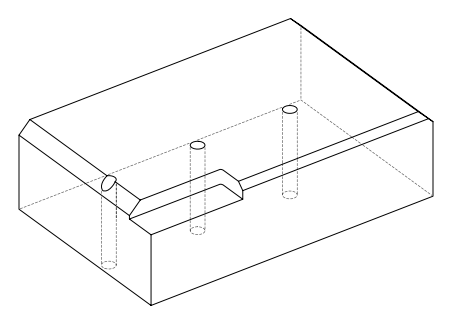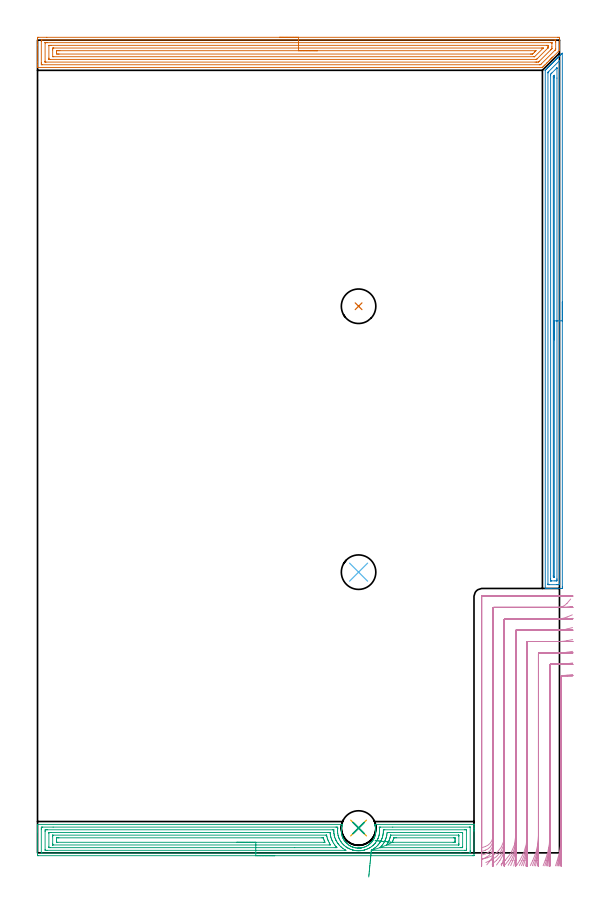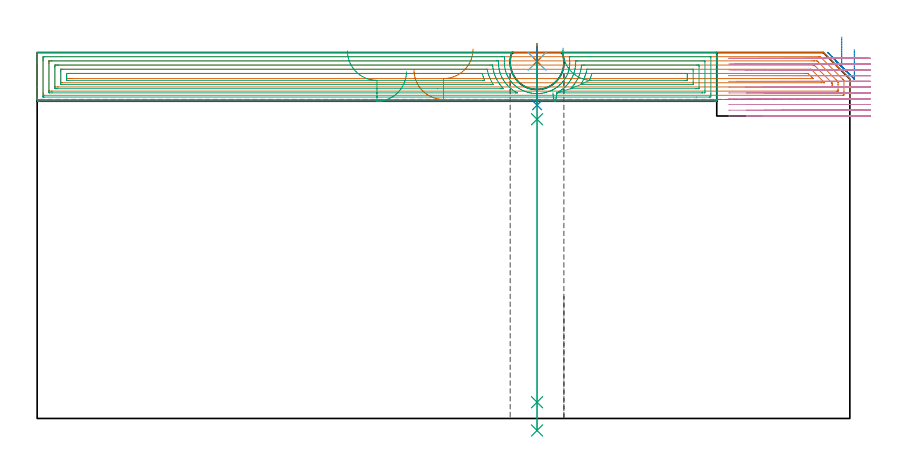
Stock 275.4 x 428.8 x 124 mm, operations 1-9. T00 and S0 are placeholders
(PLAN: 16 operations, 11 tool changes, 66 min)
(1 AREA_MILL | FG_CHAMFER_SURFACE | UGT0205_001 | 13.38 min | 34814 mm3)
(2 AREA_MILL_1 | FG_CHAMFER_SURFACE_1 | UGT0205_001 | 9.07 min | 11420 mm3)
(3 AREA_MILL_2 | FG_CHAMFER_SURFACE_2 | UGT0205_001 | 11.18 min | 32339 mm3)
(4 MILL_CORNER_NOTCH_RECTANGULAR | CORNER_NOTCH_RECTANGULAR | NXT0201_009 | Follow Part, ap 2, ae 75% | 28.54 min | 133939 mm3)
(5 SPOT_DRILL | STEP1HOLE | NXT0321_9005460120000 | 0.05 min | 64 mm3)
(6 SPOT_DRILL_1 | STEP1HOLE_1 | NXT0321_9005460120000 | 0.05 min | 183 mm3)
(7 SPOT_DRILL_2 | STEP1HOLE_2 | NXT0321_9005460120000 | 0.05 min | 180 mm3)
(8 DRILL_BLIND_HOLE_INTO_CENTER | STEP1HOLE | UGT0301_229 | 0.08 min | 1285 mm3)
(9 GUN_DRILL_THROUGH_HOLE | STEP1HOLE | UGT0307_008 | 0.62 min | 10244 mm3)
(10 DRILL_TO_ENLARGE_THROUGH_HOLE | STEP1HOLE | UGT0301_251 | 0.53 min | 19598 mm3)
(11 DRILL_BLIND_HOLE_INTO_CENTER_1 | STEP1HOLE_1 | UGT0301_229 | 0.08 min | 1528 mm3)
(12 GUN_DRILL_THROUGH_HOLE_1 | STEP1HOLE_1 | UGT0307_008 | 0.62 min | 10243 mm3)
(13 DRILL_TO_ENLARGE_THROUGH_HOLE_1 | STEP1HOLE_1 | UGT0301_251 | 0.53 min | 20239 mm3)
(14 DRILL_BLIND_HOLE_INTO_CENTER_2 | STEP1HOLE_2 | UGT0301_229 | 0.08 min | 1538 mm3)
(15 GUN_DRILL_THROUGH_HOLE_2 | STEP1HOLE_2 | UGT0307_008 | 0.62 min | 10251 mm3)
(16 DRILL_TO_ENLARGE_THROUGH_HOLE_2 | STEP1HOLE_2 | UGT0301_251 | 0.53 min | 20236 mm3)
(TOOL UGT0205_001 | Chamfer Mill 20 x 3 x 45 deg. | D20 FL50 Z2)
(TOOL NXT0201_009 | ENDMILL 8mm [2P460-0800-NA 1630] | D8 FL26 Z6)
(TOOL NXT0321_9005460120000 | NC Spot Drill, 142deg, 12mm, Carbide, Uncoated | D12 PA142 FL30 Z2)
(TOOL UGT0301_229 | Twist Drill 11.9 mm | D11.9 PA118 FL100 Z2)
(TOOL UGT0307_008 | Gun Drill 11 mm | D11 PA130 FL24 Z1)
(TOOL UGT0301_251 | Twist Drill 18.2 mm | D18.2 PA118 FL135 Z2)
(OP 1 AREA_MILL)
G17 G21 G94 G90
T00 M6
G54
G17 G0 G90 X127.7 Y430.3 S1061 M3
G43 Z134. H0
Z118.1
G94 G1 X127.738 Z117.228 F250.
X127.852 Z116.364
X128.041 Z115.512
X128.303 Z114.68
X128.637 Z113.874
X129.04 Z113.1
X129.509 Z112.364
X130.04 Z111.672
X130.629 Z111.029
X131.272 Z110.44
X131.964 Z109.909
X132.7 Z109.44
X133.474 Z109.037
X134.28 Z108.703
X135.112 Z108.441
X135.964 Z108.252
X136.828 Z108.138
X137.7 Z108.1
X274.325
X274.786 Y430.299 Z108.101
X275.242 Y430.295 Z108.103
X275.39 Y430.291 Z108.106
X275.4 Y429.845 Z108.552
Y426.318 Z112.076
Y425.767 Z112.63
Y425.436 Z112.96
Y424.885 Z113.511
Y424.554 Z113.84
X275.399 Y423.452 Z114.946
X275.397 Y423.407 Z114.99
X275.381 Y423.38 Z115.018
X274.806 Y422.805 Z115.594
X271.853 Y419.852 Z118.545
X271.809 Y419.809 Z118.59
X271.604 Y419.604 Z118.795
X271.559 Y419.558 Z118.839
X271.511 Y419.511 Z118.888
X271.314 Y419.313 Z119.085
X271.265 Y419.264 Z119.133
X271.214 Y419.213 Z119.186
X271.024 Y419.023 Z119.376
X270.972 Y418.97 Z119.427
X270.916 Y418.915 Z119.484
X270.734 Y418.733 Z119.666
X270.678 Y418.676 Z119.721
X270.618 Y418.618 Z119.781
X270.443 Y418.443 Z119.956
X270.384 Y418.382 Z120.014
X269.709 Y417.709 Z120.691
X269.502 Y417.5 Z120.896
X268.859 Y416.859 Z121.54
X268.621 Y416.619 Z121.777
X268.01 Y416.01 Z122.39
X267.939 Y415.939 Z122.46
X267.739 Y415.737 Z122.659
X267.161 Y415.161 Z123.239
X267.046 Y415.045 Z123.353
X266.857 Y414.855 Z123.541
X266.748 Y414.747 Z123.651
X266.437 Y414.437 Z123.962
X266.4 Y414.401 Z123.997
X266.381 Y414.4 Z124.
X266.379
X0.168
X0.008 Y414.402 Z123.988
X0.007 Y414.405 Z123.986
X0. Y414.741 Z123.658
Y415.075 Z123.324
Y415.737 Z122.658
Y416.95 Z121.447
Y417.5 Z120.894
Y426.18 Z112.217
Y429.845 Z108.553
X0.003 Y430.123 Z108.274
X0.01 Y430.292 Z108.106
X0.181 Y430.299 Z108.099
X0.614 Y430.3 Z108.1
X4.898
X137.7
Y428.886 Z109.514
X273. Y428.885 Z109.515
X273.079
X273.37 Y428.879 Z109.521
X273.39 Y428.784 Z109.616
X273.397 Y428.571 Z109.829
X273.399 Y428.081 Z110.319
X273.4 Y427.686 Z110.714
X273.399 Y424.16 Z114.24
X273.393 Y423.916 Z114.484
X273.39 Y423.857 Z114.543
X273.347 Y423.809 Z114.591
X273.221 Y423.673 Z114.727
X273.112 Y423.562 Z114.838
X273. Y423.449 Z114.951
X265.855 Y416.305 Z122.095
X265.566 Y416.022 Z122.378
X265.363 Y415.825 Z122.575
X264.962 Y415.816 Z122.584
X264.883 Y415.815 Z122.585
X2.4
X2.321
X2.03 Y415.821 Z122.579
X2.01 Y415.916 Z122.484
X2.003 Y416.129 Z122.271
X2.001 Y416.619 Z121.781
X2. Y417.014 Z121.386
X2.001 Y428.081 Z110.319
X2.002 Y428.474 Z109.926
X2.01 Y428.869 Z109.531
X2.024 Y428.879 Z109.521
X2.045 Y428.882 Z109.518
X2.095 Y428.885 Z109.515
X2.197 Y428.886 Z109.514
X2.4
X137.7
Y427.472 Z110.928
X270.938 Y427.471 Z110.929
X271.214
X271.305 Y427.469 Z110.931
X271.377 Y427.465 Z110.935
X271.39 Y427.463 Z110.937
X271.394 Y427.436 Z110.964
X271.397 Y427.383 Z111.017
X271.399 Y427.199 Z111.201
X271.4 Y427.016 Z111.384
Y425.252 Z113.148
X271.398 Y424.554 Z113.846
X271.396 Y424.374 Z114.026
X271.39 Y424.311 Z114.089
X271.354 Y424.265 Z114.135
X271.214 Y424.116 Z114.284
X270.992 Y423.892 Z114.509
X270.774 Y423.673 Z114.727
X264.78 Y417.68 Z120.72
X264.597 Y417.5 Z120.9
X264.331 Y417.242 Z121.158
X264.069 Y417.235 Z121.165
X263.45 Y417.23 Z121.17
X263.176 Y417.229 Z121.171
X262.558 Y417.228 Z121.172
X4.462 Y417.229 Z121.171
X4.186
X4.095 Y417.231 Z121.169
X4.023 Y417.235 Z121.165
X4.01 Y417.237 Z121.163
X4.006 Y417.264 Z121.136
X4.003 Y417.317 Z121.083
X4.001 Y417.5 Z120.9
X4. Y417.684 Z120.716
X4.001 Y427.382 Z111.018
X4.007 Y427.444 Z110.956
X4.01 Y427.463 Z110.937
X4.017 Y427.465 Z110.935
X4.049 Y427.468 Z110.932
X4.186 Y427.47 Z110.93
X4.804 Y427.471 Z110.929
X5.079
X137.7 Y427.472 Z110.928
Y426.057 Z112.343
X268.534
X268.799 Y426.056 Z112.344
X269.274 Y426.052 Z112.348
X269.379 Y426.051 Z112.349
X269.39 Y425.867 Z112.533
X269.4 Y425.464 Z112.936
Y425.436 Z112.964
X269.395 Y425.009 Z113.391
X269.39 Y424.796 Z113.604
X269.386 Y424.747 Z113.653
X269.362 Y424.718 Z113.682
X269.314 Y424.666 Z113.734
X269.205 Y424.554 Z113.846
X263.548 Y418.897 Z119.503
X263.422 Y418.774 Z119.626
X263.32 Y418.677 Z119.723
X263.289 Y418.65 Z119.75
X263.254 Y418.647 Z119.753
X263.176 Y418.645 Z119.755
X262.912 Y418.643 Z119.757
X6.866
X6.601 Y418.644 Z119.756
X6.126 Y418.648 Z119.752
X6.021 Y418.65 Z119.75
X6.01 Y418.833 Z119.567
X6. Y419.236 Z119.164
Y419.264 Z119.136
X6.001 Y425.863 Z112.537
X6.003 Y425.97 Z112.43
X6.006 Y426.023 Z112.377
X6.009 Y426.045 Z112.355
X6.029 Y426.05 Z112.35
X6.24 Y426.054 Z112.346
X6.866 Y426.057 Z112.343
X7.13
X137.7
Y424.643 Z113.757
X265.855
X266.66 Y424.642 Z113.758
X266.748 Y424.64 Z113.76
X266.82 Y424.636 Z113.764
X266.748 Y424.546 Z113.854
X262.315 Y420.114 Z118.286
X262.283 Y420.084 Z118.316
X262.253 Y420.064 Z118.336
X262.232 Y420.061 Z118.339
X262.183 Y420.058 Z118.342
X262.082 Y420.057 Z118.343
X261.881
X8.562
X8.382 Y420.059 Z118.341
X8.025 Y420.064 Z118.336
X8.009 Y420.071 Z118.329
X8.005 Y420.08 Z118.32
X8.001 Y420.103 Z118.297
X8. Y423.673 Z114.727
X8.001 Y424.315 Z114.085
X8.007 Y424.554 Z113.846
X8.01 Y424.628 Z113.772
X8.292 Y424.637 Z113.763
X8.472 Y424.642 Z113.758
X8.562 Y424.643 Z113.757
X137.7
Y423.229 Z115.171
X262.842
X262.878 Y423.227 Z115.173
X262.928 Y423.223 Z115.177
X262.959 Y423.219 Z115.181
X262.939 Y423.195 Z115.205
X262.856 Y423.107 Z115.293
X262.543 Y422.791 Z115.609
X262.283 Y422.53 Z115.87
X261.39 Y421.639 Z116.761
X261.261 Y421.518 Z116.882
X261.216 Y421.478 Z116.922
X261.165 Y421.476 Z116.924
X260.939 Y421.473 Z116.927
X260.497 Y421.471 Z116.929
X260.047
X11.331
X10.88 Y421.473 Z116.927
X10.438 Y421.477 Z116.923
X10.01 Y421.484 Z116.916
X10.005 Y421.909 Z116.491
X10.001 Y422.34 Z116.06
X10.003 Y422.791 Z115.609
X10.007 Y423.216 Z115.184
X10.438 Y423.223 Z115.177
X10.889 Y423.227 Z115.173
X11.331 Y423.229 Z115.171
X11.78
X137.7
X138.572 Z115.209
X139.437 Z115.323
X140.288 Z115.512
X141.12 Z115.774
X141.926 Z116.108
X142.7 Z116.511
X143.436 Z116.98
X144.128 Z117.511
X144.771 Z118.1
X145.36 Z118.743
X145.892 Z119.435
X146.36 Z120.171
X146.763 Z120.945
X147.097 Z121.751
X147.359 Z122.583
X147.548 Z123.435
X147.662 Z124.3
X147.7 Z125.171
G0 Z134.
M5
M2
(OP 2 AREA_MILL_1)
G17 G21 G94 G90
T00 M6
G54
G17 G0 G90 X276.9 Y290.7 S1061 M3
G43 Z134. H0
Z125.
G94 G1 Y290.662 Z124.128 F250.
Y290.548 Z123.264
Y290.359 Z122.412
Y290.097 Z121.58
Y289.763 Z120.774
Y289.36 Z120.
Y288.891 Z119.264
Y288.36 Z118.572
Y287.771 Z117.929
Y287.128 Z117.34
Y286.436 Z116.809
Y285.7 Z116.34
Y284.926 Z115.937
Y284.12 Z115.603
Y283.288 Z115.341
Y282.436 Z115.152
Y281.572 Z115.038
Y280.7 Z115.
Y140.483
X276.899 Y140.108 Z115.001
X276.894 Y139.596 Z115.003
X276.892 Y139.508 Z115.006
X276.386 Y139.5 Z115.511
X271.071 Z120.823
X270.506 Z121.39
X270.185 Z121.711
X269.621 Z122.276
X269.299 Z122.596
X268.657 Z123.243
X268.272 Z123.627
X267.925 Z123.965
X267.902 Y139.509 Z123.988
X267.9 Y139.662 Z124.
Y412.889
X267.902 Y412.899 Z123.998
X267.903 Y412.902 Z123.997
X268.413 Y413.415 Z123.483
X268.856 Y413.856 Z123.043
X269.15 Y414.151 Z122.749
X269.299 Y414.301 Z122.597
X269.732 Y414.732 Z122.168
X270.043 Y415.043 Z121.856
X270.185 Y415.187 Z121.711
X270.599 Y415.599 Z121.301
X270.638 Y415.638 Z121.262
X270.935 Y415.936 Z120.963
X271.071 Y416.073 Z120.825
X271.465 Y416.465 Z120.435
X271.565 Y416.565 Z120.334
X271.828 Y416.829 Z120.071
X271.957 Y416.959 Z119.939
X272.331 Y417.331 Z119.569
X272.472 Y417.472 Z119.428
X272.72 Y417.721 Z119.178
X272.843 Y417.845 Z119.053
X273.198 Y418.198 Z118.702
X273.378 Y418.378 Z118.522
X273.613 Y418.614 Z118.285
X273.729 Y418.731 Z118.167
X274.064 Y419.064 Z117.836
X274.285 Y419.285 Z117.615
X274.506 Y419.506 Z117.392
X274.615 Y419.617 Z117.281
X275.058 Y420.058 Z116.842
X275.501 Y420.502 Z116.395
X275.944 Y420.944 Z115.956
X276.386 Y421.388 Z115.51
X276.829 Y421.83 Z115.07
X276.888 Y421.887 Z115.011
X276.896 Y421.888 Z115.003
X276.9 Y421.887 Z115.
Y280.7
X275.486 Z116.414
Y141.893
X275.484 Y141.674 Z116.416
X275.481 Y141.565 Z116.419
X275.479 Y141.519 Z116.421
X275.395 Y141.51 Z116.505
X275.003 Y141.502 Z116.897
X274.615 Y141.501 Z117.285
X274.119 Y141.5 Z117.781
X270.185 Z121.715
X269.69 Z122.21
X269.446 Y141.503 Z122.454
X269.344 Y141.507 Z122.556
X269.327 Y141.509 Z122.573
X269.321 Y141.52 Z122.579
X269.318 Y141.569 Z122.582
X269.316 Y141.672 Z122.584
X269.314 Y141.878 Z122.586
Y411.473
X269.316 Y411.692 Z122.584
X269.319 Y411.801 Z122.581
X269.321 Y411.852 Z122.579
X269.35 Y411.888 Z122.55
X269.559 Y412.104 Z122.341
X269.815 Y412.365 Z122.085
X275.43 Y417.98 Z116.47
X275.462 Y418.01 Z116.438
X275.476 Y418.02 Z116.424
X275.479 Z116.421
X275.481 Y418.014 Z116.419
X275.484 Y417.922 Z116.416
X275.486 Y417.736 Z116.414
Y280.7
X274.072 Z117.828
X274.071 Y144.571 Z117.829
X274.07 Y144.227 Z117.83
X274.066 Y143.679 Z117.834
X274.065 Y143.516 Z117.836
X273.901 Y143.505 Z117.999
X273.729 Y143.502 Z118.171
X273.02 Y143.5 Z118.88
X271.248 Z120.652
X271.071 Y143.501 Z120.829
X270.894 Y143.503 Z121.006
X270.776 Y143.507 Z121.124
X270.738 Y143.51 Z121.162
X270.735 Y143.524 Z121.165
X270.732 Y143.564 Z121.168
X270.73 Y143.679 Z121.17
X270.729 Y144.024 Z121.171
X270.728 Y144.571 Z121.172
X270.729 Y410.032 Z121.171
X270.733 Y410.58 Z121.167
X270.735 Y410.752 Z121.165
X270.741 Y410.83 Z121.159
X270.781 Y410.872 Z121.119
X271.071 Y411.17 Z120.829
X271.221 Y411.322 Z120.679
X271.372 Y411.473 Z120.528
X273.729 Y413.83 Z118.171
X273.889 Y413.989 Z118.011
X274.052 Y414.151 Z117.848
X274.058 Z117.842
X274.064 Z117.836
X274.069 Y413.934 Z117.831
X274.07 Y413.806 Z117.83
X274.072 Y408.781 Z117.828
Y280.7
X272.657 Z119.243
Y145.838
X272.655 Y145.653 Z119.245
X272.652 Y145.565 Z119.248
X272.648 Y145.51 Z119.252
X272.603 Y145.508 Z119.297
X272.4 Y145.506 Z119.5
X272.197 Y145.508 Z119.703
X272.152 Y145.51 Z119.748
X272.149 Y145.565 Z119.751
X272.146 Y145.651 Z119.754
X272.143 Y146.169 Z119.757
Y146.357
Y408.982
X272.144 Y409.498 Z119.756
X272.147 Y409.687 Z119.753
X272.15 Y409.775 Z119.75
X272.444 Y410.09 Z119.456
X272.507 Y410.154 Z119.393
X272.581 Y410.226 Z119.319
X272.64 Y410.28 Z119.26
X272.65 Y410.202 Z119.25
X272.655 Y409.876 Z119.245
X272.657 Y408.982 Z119.243
Y280.7
Y279.828 Z119.281
Y278.963 Z119.395
Y278.112 Z119.583
Y277.28 Z119.846
Y276.474 Z120.18
Y275.7 Z120.582
Y274.964 Z121.051
Y274.272 Z121.582
Y273.629 Z122.172
Y273.04 Z122.815
Y272.508 Z123.507
Y272.04 Z124.243
Y271.637 Z125.017
Y271.303 Z125.822
Y271.041 Z126.655
Y270.852 Z127.506
Y270.738 Z128.371
Y270.7 Z129.243
G0 Z134.
M5
M2
(OP 3 AREA_MILL_2)
G17 G21 G94 G90
T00 M6
G54
G17 G0 G90 X125.15 Y-1.5 S1061 M3
G43 Z134. H0
Z117.5
G94 G1 X125.112 Z116.628 F250.
X124.998 Z115.764
X124.809 Z114.912
X124.547 Z114.08
X124.213 Z113.274
X123.81 Z112.5
X123.342 Z111.764
X122.81 Z111.072
X122.221 Z110.429
X121.578 Z109.84
X120.886 Z109.308
X120.15 Z108.84
X119.376 Z108.437
X118.57 Z108.103
X117.738 Z107.841
X116.887 Z107.652
X116.022 Z107.538
X115.15 Z107.5
X0.592 Y-1.499 Z107.501
X0.22 Y-1.496 Z107.502
X0.01 Y-1.492 Z107.505
X0.006 Y-1.13 Z107.867
X0. Y-0.549 Z108.448
Y11.128 Z120.122
Y11.716 Z120.713
Y12.004 Z121.
Y12.592 Z121.588
Y12.879 Z121.875
Y13.454 Z122.454
Y13.755 Z122.754
Y14.63 Z123.629
Y14.758 Z123.757
X0.003 Y14.881 Z123.874
X0.01 Y14.998 Z123.988
X0.146 Y15. Z124.
X160.171
X160.943 Y14.994 Z123.991
X160.855 Y14.716 Z123.714
X160.741 Y14.392 Z123.39
X160.639 Y14.04 Z123.038
X160.529 Y13.595 Z122.595
X160.44 Y13.149 Z122.148
X160.375 Y12.704 Z121.704
X160.332 Y12.258 Z121.258
X160.31 Y11.813 Z120.813
X160.311 Y11.367 Z120.367
X160.333 Y10.922 Z119.921
X160.377 Y10.477 Z119.476
X160.444 Y10.03 Z119.03
X160.532 Y9.586 Z118.586
X160.63 Y9.196 Z118.196
X160.741 Y8.809 Z117.808
X160.779 Y8.696 Z117.695
X160.948 Y8.248 Z117.247
X161.062 Y7.981 Z116.981
X161.138 Y7.806 Z116.803
X161.228 Y7.626 Z116.619
X161.36 Y7.357 Z116.355
X161.602 Y6.914 Z115.914
X161.635 Y6.858 Z115.858
X161.808 Y6.598 Z115.598
X161.917 Y6.436 Z115.435
X162.214 Y6.024 Z115.023
X162.368 Y5.83 Z114.828
X162.4 Y5.792 Z114.791
X162.529 Y5.641 Z114.638
X162.721 Y5.437 Z114.432
X162.845 Y5.303 Z114.301
X163.005 Y5.134 Z114.131
X163.146 Y4.999 Z113.994
X163.209 Y4.937 Z113.933
X163.291 Y4.864 Z113.861
X163.423 Y4.746 Z113.744
X164.055 Y4.243 Z113.241
X164.316 Y4.058 Z113.056
X164.76 Y3.783 Z112.781
X165.074 Y3.607 Z112.603
X165.21 Y3.529 Z112.527
X165.406 Y3.431 Z112.43
X165.564 Y3.352 Z112.351
X165.832 Y3.234 Z112.231
X165.966 Y3.181 Z112.175
X166.104 Y3.124 Z112.119
X166.214 Y3.085 Z112.081
X166.411 Y3.017 Z112.01
X166.549 Y2.966 Z111.964
X166.583 Y2.956 Z111.954
X166.998 Y2.83 Z111.829
X167.079 Y2.81 Z111.809
X167.303 Y2.757 Z111.753
X167.444 Y2.721 Z111.72
X167.679 Y2.675 Z111.674
X167.892 Y2.634 Z111.633
X168.339 Y2.57 Z111.569
X168.786 Y2.529 Z111.526
X169.086 Y2.517 Z111.511
X169.123 Y2.515 Z111.51
X169.211 Y2.511 Z111.507
X169.233 Y2.51 Z111.506
X169.43 Y2.512 Z111.504
X169.68 Z111.51
X170.089 Y2.537 Z111.528
X170.128 Y2.539 Z111.532
X170.193 Y2.545 Z111.54
X170.275 Y2.553 Z111.55
X170.574 Y2.584 Z111.581
X170.869 Y2.631 Z111.625
X170.947 Y2.642 Z111.639
X171.022 Y2.653 Z111.651
X171.468 Y2.744 Z111.744
X171.791 Y2.83 Z111.828
X171.916 Y2.862 Z111.861
X172.362 Y3.002 Z112.002
X172.802 Y3.169 Z112.168
X172.987 Y3.248 Z112.245
X173.098 Y3.295 Z112.291
X173.256 Y3.361 Z112.359
X173.706 Y3.594 Z112.592
X173.989 Y3.757 Z112.752
X174.122 Y3.831 Z112.829
X174.15 Y3.847 Z112.845
X174.563 Y4.123 Z113.118
X174.745 Y4.244 Z113.24
X175.044 Y4.468 Z113.466
X175.323 Y4.704 Z113.704
X175.427 Y4.793 Z113.793
X175.798 Y5.133 Z114.133
X175.938 Y5.275 Z114.273
X176.081 Y5.437 Z114.432
X176.218 Y5.587 Z114.586
X176.268 Y5.644 Z114.643
X176.373 Y5.77 Z114.769
X176.459 Y5.874 Z114.871
X176.515 Y5.942 Z114.94
X176.583 Y6.024 Z115.023
X176.832 Y6.354 Z115.354
X177.109 Y6.789 Z115.788
X177.189 Y6.914 Z115.914
X177.44 Y7.356 Z116.356
X177.667 Y7.805 Z116.805
X177.725 Y7.927 Z116.927
X177.879 Y8.309 Z117.309
X178.018 Y8.695 Z117.695
X178.154 Y9.139 Z118.139
X178.267 Y9.586 Z118.586
X178.356 Y10.03 Z119.03
X178.423 Y10.477 Z119.477
X178.467 Y10.921 Z119.921
X178.489 Y11.367 Z120.367
X178.49 Y11.813 Z120.813
X178.468 Y12.258 Z121.258
X178.425 Y12.704 Z121.704
X178.36 Y13.148 Z122.148
X178.271 Y13.595 Z122.595
X178.16 Y14.039 Z123.039
X178.024 Y14.486 Z123.486
X178.001 Y14.551 Z123.551
X177.973 Y14.63 Z123.63
X177.894 Y14.867 Z123.866
X177.856 Y14.995 Z123.992
X178.001 Y15. Z124.
X230.154
X230.29 Y14.998 Z123.988
X230.297 Y14.881 Z123.874
X230.3 Y14.757 Z123.756
Y14.056 Z123.055
Y13.454 Z122.453
Y12.879 Z121.875
Y12.592 Z121.589
Y12.004 Z121.
Y11.716 Z120.713
Y11.128 Z120.122
Y-1.13 Z107.867
X230.296 Y-1.428 Z107.569
X230.29 Y-1.492 Z107.505
X230.224 Y-1.499 Z107.499
X229.708 Y-1.5 Z107.5
X115.15
Y-0.086 Z108.914
X2.375 Y-0.085 Z108.915
X2.201 Y-0.083 Z108.917
X2.039 Y-0.079 Z108.921
X2.009 Y-0.076 Z108.924
X2.005 Y-0.055 Z108.945
X2.003 Y-0.03 Z108.97
X2. Y0.113 Z109.113
Y12.372 Z121.372
X2.003 Y12.879 Z121.879
X2.008 Y13.24 Z122.24
X2.025 Y13.579 Z122.579
X2.375 Y13.583 Z122.583
X2.548 Y13.585 Z122.585
X8.231 Y13.586 Z122.586
X157.496 Y13.585 Z122.585
X157.67
X158.388 Y13.579 Z122.579
X158.39 Y12.881 Z121.881
Y12.879 Z121.879
X158.388 Y12.864 Z121.864
X158.324 Y12.066 Z121.066
X158.323 Y12.004 Z121.004
X158.321 Y11.194 Z120.194
X158.325 Y11.128 Z120.128
X158.388 Y10.332 Z119.332
X158.402 Y10.239 Z119.239
X158.564 Y9.377 Z118.377
X158.614 Y9.155 Z118.155
X158.799 Y8.501 Z117.501
X159.021 Y7.88 Z116.88
X159.13 Y7.626 Z116.626
X159.279 Y7.287 Z116.287
X159.558 Y6.75 Z115.75
X159.911 Y6.129 Z115.129
X160.083 Y5.874 Z114.874
X160.171 Y5.747 Z114.747
X160.496 Y5.313 Z114.313
X160.752 Y4.999 Z113.999
X161.062 Y4.657 Z113.657
X161.584 Y4.123 Z113.123
X161.954 Y3.795 Z112.795
X162.647 Y3.248 Z112.248
X162.845 Y3.107 Z112.107
X163.28 Y2.821 Z111.821
X163.737 Y2.553 Z111.553
X163.809 Y2.513 Z111.513
X164.075 Y2.372 Z111.372
X164.628 Y2.105 Z111.105
X165.107 Y1.902 Z110.902
X165.52 Y1.752 Z110.752
X165.631 Y1.715 Z110.715
X166.336 Y1.496 Z110.496
X166.411 Y1.477 Z110.477
X166.438 Y1.471 Z110.471
X166.933 Y1.36 Z110.36
X167.303 Y1.288 Z110.288
X167.559 Y1.245 Z110.245
X168.194 Y1.164 Z110.164
X168.569 Y1.129 Z110.129
X169.086 Y1.105 Z110.105
X169.488 Y1.101 Z110.101
X169.977 Y1.116 Z110.116
X170.344 Y1.136 Z110.136
X170.869 Y1.191 Z110.191
X171.14 Y1.23 Z110.23
X171.76 Y1.339 Z110.339
X171.893 Y1.366 Z110.366
X172.459 Y1.496 Z110.496
X172.612 Y1.536 Z110.536
X172.629 Y1.541 Z110.541
X172.652 Y1.548 Z110.548
X173.281 Y1.754 Z110.754
X173.543 Y1.853 Z110.853
X173.92 Y2.002 Z111.002
X174.435 Y2.226 Z111.226
X174.535 Y2.274 Z111.274
X174.726 Y2.372 Z111.372
X175.11 Y2.585 Z111.585
X175.326 Y2.709 Z111.709
X175.661 Y2.919 Z111.919
X176.165 Y3.248 Z112.248
X176.187 Y3.263 Z112.263
X176.218 Y3.286 Z112.286
X176.686 Y3.663 Z112.663
X177.109 Y4.022 Z113.022
X177.163 Y4.071 Z113.071
X177.218 Y4.123 Z113.123
X177.608 Y4.509 Z113.509
X178.001 Y4.938 Z113.938
X178.029 Y4.971 Z113.971
X178.051 Y4.999 Z113.999
X178.417 Y5.465 Z114.465
X178.711 Y5.874 Z114.874
X178.784 Y5.981 Z114.981
X178.892 Y6.148 Z115.148
X179.116 Y6.53 Z115.53
X179.24 Y6.75 Z115.75
X179.607 Y7.452 Z116.452
X179.682 Y7.626 Z116.626
X179.711 Y7.697 Z116.697
X179.784 Y7.877 Z116.877
X179.947 Y8.341 Z117.341
X179.997 Y8.501 Z117.501
X180.146 Y9.021 Z118.021
X180.235 Y9.377 Z118.377
X180.308 Y9.738 Z118.738
X180.39 Y10.252 Z119.252
X180.421 Y10.502 Z119.502
X180.47 Y11.128 Z120.128
X180.48 Y11.32 Z120.32
X180.472 Y12.004 Z121.004
X180.465 Y12.21 Z121.21
X180.4 Y12.879 Z121.879
X180.367 Y13.182 Z122.182
X180.327 Y13.579 Z122.579
X180.675 Y13.583 Z122.583
X180.848 Y13.585 Z122.585
X187.422 Y13.586 Z122.586
X227.925 Y13.585 Z122.585
X228.099 Y13.583 Z122.583
X228.261 Y13.579 Z122.579
X228.291 Y13.576 Z122.576
X228.295 Y13.555 Z122.555
X228.297 Y13.53 Z122.53
X228.3 Y13.387 Z122.387
Y1.128 Z110.128
X228.297 Y0.621 Z109.621
X228.292 Y0.26 Z109.26
X228.275 Y-0.079 Z108.921
X227.925 Y-0.083 Z108.917
X227.752 Y-0.085 Z108.915
X223.37 Y-0.086 Z108.914
X115.15
Y1.328 Z110.328
X5.05 Y1.329 Z110.329
X4.325 Y1.333 Z110.333
X4.158 Y1.336 Z110.336
X4.01 Y1.347 Z110.347
X4.005 Y1.496 Z110.496
X4.001 Y1.65 Z110.65
X4. Y11.283 Z120.283
X4.005 Y12.004 Z121.004
X4.007 Y12.152 Z121.152
X4.158 Y12.164 Z121.164
X4.88 Y12.17 Z121.17
X5.05 Y12.171 Z121.171
X155.713
X155.884 Y12.17 Z121.17
X156.226 Y12.166 Z121.166
X156.315 Y12.164 Z121.164
X156.317 Y12.142 Z121.142
X156.32 Y12.089 Z121.089
X156.321 Y12.004 Z121.004
X156.323 Y11.405 Z120.405
X156.33 Y11.128 Z120.128
X156.377 Y10.476 Z119.476
X156.401 Y10.252 Z119.252
X156.526 Y9.455 Z118.455
X156.539 Y9.377 Z118.377
X156.549 Y9.322 Z118.322
X156.605 Y9.052 Z118.052
X156.754 Y8.501 Z117.501
X156.812 Y8.298 Z117.298
X157.054 Y7.626 Z116.626
X157.36 Y6.884 Z115.884
X157.425 Y6.75 Z115.75
X157.496 Y6.608 Z115.608
X157.905 Y5.874 Z114.874
X158.084 Y5.569 Z114.569
X158.388 Y5.106 Z114.106
X158.465 Y4.999 Z113.999
X158.658 Y4.734 Z113.734
X159.17 Y4.123 Z113.123
X159.279 Y3.998 Z112.998
X160.013 Y3.248 Z112.248
X160.171 Y3.105 Z112.105
X160.574 Y2.765 Z111.765
X161.058 Y2.372 Z111.372
X161.082 Y2.353 Z111.353
X161.954 Y1.77 Z110.77
X162.405 Y1.496 Z110.496
X162.673 Y1.339 Z110.339
X162.682 Y1.332 Z110.332
X162.638 Y1.331 Z110.331
X162.296 Y1.329 Z110.329
X162.125 Y1.328 Z110.328
X115.15
Y2.743 Z111.743
X6.833
X6.454 Y2.744 Z111.744
X6.12 Y2.748 Z111.748
X6.059 Y2.75 Z111.75
X6.01 Y2.76 Z111.76
X6. Y3.248 Z112.248
X6.001 Y10.252 Z119.252
X6.01 Y10.661 Z119.661
X6.019 Y10.75 Z119.75
X6.147 Y10.753 Z119.753
X6.32 Y10.756 Z119.756
X6.833 Y10.757 Z119.757
X7.21
X153.417
X153.93 Y10.754 Z119.754
X154.315 Y10.75 Z119.75
X154.338 Y10.745 Z119.745
X154.346 Y10.719 Z119.719
X154.398 Y10.252 Z119.252
X154.471 Y9.721 Z118.721
X154.534 Y9.377 Z118.377
X154.682 Y8.638 Z117.638
X154.718 Y8.501 Z117.501
X154.822 Y8.113 Z117.113
X154.987 Y7.626 Z116.626
X155.073 Y7.379 Z116.379
X155.337 Y6.75 Z115.75
X155.45 Y6.484 Z115.484
X155.713 Y5.945 Z114.945
X155.751 Y5.874 Z114.874
X155.795 Y5.794 Z114.794
X156.254 Y4.999 Z113.999
X156.605 Y4.468 Z113.468
X156.752 Y4.267 Z113.267
X156.863 Y4.123 Z113.123
X157.496 Y3.34 Z112.34
X157.575 Y3.248 Z112.248
X158.003 Y2.75 Z111.75
X157.496 Y2.746 Z111.746
X157.118 Y2.744 Z111.744
X135.689 Y2.743 Z111.743
X115.15
Y4.157 Z113.157
X8.183
X8.083 Y4.159 Z113.159
X8.034 Y4.161 Z113.161
X8.016 Y4.163 Z113.163
X8.01 Y4.174 Z113.174
X8.007 Y4.279 Z113.279
X8.001 Y4.727 Z113.727
X8. Y8.501 Z117.501
X8.002 Y9.104 Z118.104
X8.008 Y9.307 Z118.307
X8.01 Y9.336 Z118.336
X8.028 Y9.338 Z118.338
X8.08 Y9.341 Z118.341
X8.187 Y9.342 Z118.342
X152.182 Y9.343 Z118.343
X152.373 Y9.341 Z118.341
X152.467 Y9.338 Z118.338
X152.507 Y9.336 Z118.336
X152.517 Y9.296 Z118.296
X152.54 Y9.196 Z118.196
X152.596 Y8.936 Z117.936
X152.696 Y8.501 Z117.501
X152.879 Y7.783 Z116.783
X152.93 Y7.626 Z116.626
X153.039 Y7.298 Z116.298
X153.252 Y6.75 Z115.75
X153.389 Y6.406 Z115.406
X153.634 Y5.874 Z114.874
X153.93 Y5.288 Z114.288
X154.558 Y4.164 Z113.164
X153.896 Y4.157 Z113.157
X115.15
Y5.571 Z114.571
X10.707
X10.399 Y5.573 Z114.573
X10.09 Y5.576 Z114.576
X10.012 Y5.578 Z114.578
X10.007 Y5.64 Z114.64
X10.002 Y5.744 Z114.744
X10.001 Y5.874 Z114.874
X10. Y6.266 Z115.266
Y6.75 Z115.75
Y7.141 Z116.141
X10.003 Y7.626 Z116.626
X10.006 Y7.821 Z116.821
X10.01 Y7.913 Z116.913
X10.096 Y7.922 Z116.922
X10.399 Y7.926 Z116.926
X10.982 Y7.928 Z116.928
X11.29 Y7.929 Z116.929
X150.056
X150.364 Y7.928 Z116.928
X150.673 Y7.925 Z116.925
X150.76 Y7.922 Z116.922
X150.796 Y7.915 Z116.915
X150.806 Y7.888 Z116.888
X150.841 Y7.782 Z116.782
X150.89 Y7.626 Z116.626
X151.128 Y6.875 Z115.875
X151.256 Y6.537 Z115.537
X151.529 Y5.874 Z114.874
X151.598 Y5.703 Z114.703
X151.646 Y5.584 Z114.584
X151.558 Y5.578 Z114.578
X151.256 Y5.573 Z114.573
X150.947 Y5.571 Z114.571
X115.15
X114.278 Z114.609
X113.414 Z114.723
X112.562 Z114.912
X111.73 Z115.174
X110.924 Z115.508
X110.15 Z115.911
X109.414 Z116.38
X108.722 Z116.911
X108.079 Z117.5
X107.49 Z118.143
X106.959 Z118.835
X106.49 Z119.571
X106.087 Z120.345
X105.753 Z121.151
X105.491 Z121.983
X105.302 Z122.835
X105.188 Z123.7
X105.15 Z124.571
G0 Z134.
X174.766 Y-12.744
Z110.366
G1 X174.828 Y-12.105 Z109.775
X174.894 Y-11.417 Z109.243
X174.964 Y-10.686 Z108.772
X175.038 Y-9.916 Z108.368
X175.114 Y-9.115 Z108.032
X175.194 Y-8.287 Z107.768
X175.275 Y-7.44 Z107.577
X175.358 Y-6.579 Z107.461
X175.441 Y-5.712 Z107.421
X175.524 Y-4.844 Z107.457
X175.607 Y-3.983 Z107.569
X175.688 Y-3.134 Z107.756
X175.768 Y-2.306 Z108.016
X175.845 Y-1.503 Z108.348
X175.919 Y-0.731 Z108.749
X175.989 Y0.002 Z109.216
X176.055 Y0.692 Z109.746
X176.117 Y1.334 Z110.334
Y1.335 Z110.335
X176.139 Y1.351 Z110.351
X176.395 Y1.496 Z110.496
X176.835 Y1.766 Z110.766
X177.109 Y1.939 Z110.939
X177.37 Y2.116 Z111.116
X177.735 Y2.372 Z111.372
X177.886 Y2.485 Z111.485
X178.001 Y2.576 Z111.576
X178.37 Y2.885 Z111.885
X178.789 Y3.248 Z112.248
X178.843 Y3.296 Z112.296
X178.892 Y3.344 Z112.344
X179.285 Y3.738 Z112.738
X179.632 Y4.123 Z113.123
X179.784 Y4.297 Z113.297
X180.096 Y4.692 Z113.692
X180.326 Y4.999 Z113.999
X180.47 Y5.201 Z114.201
X180.675 Y5.504 Z114.504
X180.817 Y5.735 Z114.735
X180.898 Y5.874 Z114.874
X181.136 Y6.298 Z115.298
X181.374 Y6.75 Z115.75
X181.438 Y6.877 Z115.877
X181.567 Y7.148 Z116.148
X181.704 Y7.491 Z116.491
X181.753 Y7.626 Z116.626
X181.931 Y8.143 Z117.143
X182.038 Y8.501 Z117.501
X182.128 Y8.825 Z117.825
X182.257 Y9.377 Z118.377
X182.291 Y9.541 Z118.541
X182.405 Y10.252 Z119.252
X182.411 Y10.299 Z119.299
X182.458 Y10.829 Z119.829
X182.478 Y11.109 Z120.109
X182.479 Y11.128 Z120.128
X182.482 Y12.004 Z121.004
X182.483 Y12.11 Z121.11
X182.485 Y12.158 Z121.158
X182.666 Y12.164 Z121.164
X183.008 Y12.169 Z121.169
X183.179 Y12.171 Z121.171
X225.25
X225.975 Y12.167 Z121.167
X226.142 Y12.164 Z121.164
X226.29 Y12.152 Z121.152
X226.295 Y12.004 Z121.004
X226.299 Y11.85 Z120.85
X226.3 Y2.217 Z111.217
X226.295 Y1.496 Z110.496
X226.293 Y1.348 Z110.348
X226.142 Y1.335 Z110.335
X225.42 Y1.33 Z110.33
X225.25 Y1.329 Z110.329
X176.218
X176.169
X176.123 Y1.332 Z110.332
X176.117 Y1.334 Z110.334
X180.768 Y2.749 Z111.749
Y2.752 Z111.752
X180.791 Y2.78 Z111.78
X181.218 Y3.248 Z112.248
X181.379 Y3.432 Z112.432
X181.567 Y3.654 Z112.654
X181.933 Y4.123 Z113.123
X182.153 Y4.423 Z113.423
X182.458 Y4.86 Z113.86
X182.513 Y4.945 Z113.945
X182.546 Y4.999 Z113.999
X182.838 Y5.501 Z114.501
X183.048 Y5.874 Z114.874
X183.152 Y6.069 Z115.069
X183.35 Y6.455 Z115.455
X183.443 Y6.658 Z115.658
X183.481 Y6.75 Z115.75
X183.691 Y7.29 Z116.29
X183.81 Y7.626 Z116.626
X183.916 Y7.945 Z116.945
X184.08 Y8.501 Z117.501
X184.114 Y8.626 Z117.626
X184.241 Y9.16 Z118.16
X184.277 Y9.342 Z118.342
X184.283 Y9.377 Z118.377
X184.392 Y10.105 Z119.105
X184.465 Y10.745 Z119.745
X184.626 Y10.75 Z119.75
X185.133 Y10.755 Z119.755
X185.511 Y10.757 Z119.757
X223.467
X223.846 Y10.756 Z119.756
X224.18 Y10.752 Z119.752
X224.241 Y10.75 Z119.75
X224.29 Y10.74 Z119.74
X224.3 Y10.252 Z119.252
X224.299 Y3.248 Z112.248
X224.29 Y2.839 Z111.839
X224.281 Y2.749 Z111.749
X224.153 Y2.747 Z111.747
X223.98 Y2.744 Z111.744
X223.467 Y2.743 Z111.743
X223.09
X180.987
X180.91 Y2.744 Z111.744
X180.789 Y2.747 Z111.747
X180.768 Y2.749 Z111.749
X184.204 Y4.16 Z113.16
X184.206 Y4.163 Z113.163
X184.241 Y4.217 Z113.217
X184.538 Y4.707 Z113.707
X184.709 Y4.999 Z113.999
X184.859 Y5.268 Z114.268
X185.133 Y5.778 Z114.778
X185.165 Y5.843 Z114.843
X185.18 Y5.874 Z114.874
X185.437 Y6.451 Z115.451
X185.555 Y6.75 Z115.75
X185.682 Y7.087 Z116.087
X185.868 Y7.626 Z116.626
X185.906 Y7.742 Z116.742
X186.024 Y8.145 Z117.145
X186.098 Y8.429 Z117.429
X186.298 Y9.321 Z118.321
X186.307 Y9.337 Z118.337
X186.327 Y9.339 Z118.339
X186.38 Y9.341 Z118.341
X186.487 Y9.342 Z118.342
X222.117 Y9.343 Z118.343
X222.217 Y9.341 Z118.341
X222.266 Y9.339 Z118.339
X222.284 Y9.337 Z118.337
X222.29 Y9.326 Z118.326
X222.293 Y9.221 Z118.221
X222.299 Y8.773 Z117.773
X222.3 Y4.999 Z113.999
X222.298 Y4.396 Z113.396
X222.292 Y4.193 Z113.193
X222.29 Y4.164 Z113.164
X222.272 Y4.162 Z113.162
X222.22 Y4.159 Z113.159
X222.113 Y4.158 Z113.158
X184.241
X184.205 Y4.159 Z113.159
X187.163 Y5.577 Z114.577
X187.177 Y5.618 Z114.618
X187.28 Y5.874 Z114.874
X187.431 Y6.244 Z115.244
X187.623 Y6.75 Z115.75
X187.807 Y7.264 Z116.264
X187.971 Y7.805 Z116.805
X187.997 Y7.885 Z116.885
X188.009 Y7.919 Z116.919
X188.082 Y7.922 Z116.922
X188.392 Y7.927 Z116.927
X188.699 Y7.928 Z116.928
X189.282 Y7.929 Z116.929
X219.593 Y7.928 Z116.928
X219.901 Y7.927 Z116.927
X220.21 Y7.924 Z116.924
X220.289 Y7.922 Z116.922
X220.293 Y7.86 Z116.86
X220.297 Y7.756 Z116.756
X220.299 Y7.626 Z116.626
X220.3 Y7.234 Z116.234
Y6.75 Z115.75
Y6.359 Z115.359
X220.297 Y5.874 Z114.874
X220.293 Y5.679 Z114.679
X220.29 Y5.587 Z114.587
X220.204 Y5.577 Z114.577
X219.901 Y5.575 Z114.575
X219.318 Y5.572 Z114.572
X187.807 Y5.571 Z114.571
X187.223 Y5.573 Z114.573
X187.186 Y5.575 Z114.575
X187.163 Y5.577 Z114.577
X186.304 Y5.662 Z114.7
X185.458 Y5.745 Z114.897
X184.633 Y5.826 Z115.168
X183.834 Y5.905 Z115.51
X183.068 Y5.98 Z115.921
X182.341 Y6.051 Z116.398
X181.657 Y6.119 Z116.936
X181.023 Y6.181 Z117.532
X180.443 Y6.238 Z118.181
X179.922 Y6.289 Z118.878
X179.463 Y6.334 Z119.619
X179.07 Y6.373 Z120.397
X178.746 Y6.405 Z121.206
X178.494 Y6.43 Z122.041
X178.315 Y6.447 Z122.895
X178.21 Y6.458 Z123.761
X178.181 Y6.461 Z124.633
X178.228 Y6.456 Z125.504
G0 Z134.
M5
M2
(OP 4 MILL_CORNER_NOTCH_RECTANGULAR)
G17 G21 G94 G90
T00 M6
G54
G17 G0 G90 X282.382 Y94.086 S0 M3
G43 Z134.001 H1
Z122.046
G94 G1 X279.4 Y93.756 F250.
G2 X276.678 Y93.543 R42. F500.
G3 X276.3 Y93.148 R0.4
G1 Y9.014
G2 X274.233 Y-4. R42.
G1 X273.303 Y-6.852 F250.
G0 Z134.001
X282.375 Y100.184
Z122.046
G1 X279.4 Y99.799
G2 X274.773 Y99.5 R36. F500.
G1 X270.696
G3 X270.3 Y99.104 R0.4
G1 Y9.014
G2 X267.865 Y-4. R36.
G1 X266.781 Y-6.797 F250.
G0 Z134.001
X282.364 Y106.322
Z122.046
G1 X279.4 Y105.859
G2 X274.773 Y105.5 R30. F500.
G1 X264.696
G3 X264.3 Y105.104 R0.4
G1 Y9.014
G2 X261.33 Y-4. R30.
G1 X260.029 Y-6.703 F250.
G0 Z134.001
X282.344 Y112.529
Z122.046
G1 X279.4 Y111.95
G2 X274.773 Y111.5 R24. F500.
G1 X258.696
G3 X258.3 Y111.104 R0.4
G1 Y9.014
G2 X254.465 Y-4. R24.
G1 X252.839 Y-6.521 F250.
G0 Z134.001
X282.299 Y118.876
Z122.046
G1 X279.4 Y118.105
G2 X274.773 Y117.5 R18. F500.
G1 X252.697
G3 X252.3 Y117.103 R0.4
G1 Y9.014
G2 X246.735 Y-4. R18.
G1 X244.566 Y-6.073 F250.
G0 Z134.001
X282.168 Y125.585
Z122.046
G1 X279.4 Y124.428
G2 X274.773 Y123.5 R12. F500.
G1 X246.697
G3 X246.3 Y123.103 R0.4
G1 Y9.014
G2 X237.271 Y-2.613 R12.
G1 X234.364 Y-3.355 F250.
G0 Z134.001
X281.294 Y133.926
Z122.046
G1 X279.36 Y131.632
G2 X274.773 Y129.5 R6. F500.
G1 X240.697
G3 X240.3 Y129.103 R0.4
G1 Y9.014
G2 X236.299 Y3.357 R6.
G1 X234.885 Y2.857 F250.
G0 Z134.001
X277.773 Y135.5
Z122.046
G1 X274.773
X234.697 F500.
G3 X234.3 Y135.103 R0.4
G1 Y9.014
Y6.014 F250.
G0 Z134.001
X282.399 Y93.568
Z120.092
G1 X279.4 Y93.508
G2 X278.563 Y93.5 R42. F500.
G1 X276.696
G3 X276.3 Y93.104 R0.4
G1 Y7.058
G2 X274.818 Y-4. R42.
G1 X274.028 Y-6.894 F250.
G0 Z134.001
X282.399 Y99.579
Z120.092
G1 X279.4 Y99.51
G2 X278.563 Y99.5 R36. F500.
G1 X270.696
G3 X270.3 Y99.104 R0.4
G1 Y7.058
G2 X268.56 Y-4. R36.
G1 X267.638 Y-6.855 F250.
G0 Z134.001
X282.399 Y105.595
Z120.092
G1 X279.4 Y105.512
G2 X278.563 Y105.5 R30. F500.
G1 X264.696
G3 X264.3 Y105.104 R0.4
G1 Y7.058
G2 X262.188 Y-4. R30.
G1 X261.082 Y-6.789 F250.
G0 Z134.001
X282.398 Y111.619
Z120.092
G1 X279.4 Y111.515
G2 X278.563 Y111.5 R24. F500.
G1 X258.696
G3 X258.3 Y111.104 R0.4
G1 Y7.058
G2 X255.601 Y-4. R24.
G1 X254.219 Y-6.663 F250.
G0 Z134.001
X282.397 Y117.659
Z120.092
G1 X279.4 Y117.519
G2 X278.563 Y117.5 R18. F500.
G1 X252.697
G3 X252.3 Y117.103 R0.4
G1 Y7.058
G2 X248.503 Y-4. R18.
G1 X246.66 Y-6.367 F250.
G0 Z134.001
X282.393 Y123.738
Z120.092
G1 X279.4 Y123.529
G2 X278.563 Y123.5 R12. F500.
G1 X246.697
G3 X246.3 Y123.103 R0.4
G1 Y7.058
G2 X239.27 Y-3.865 R12.
G1 X236.539 Y-5.107 F250.
G0 Z134.001
X282.371 Y129.977
Z120.092
G1 X279.4 Y129.559
G2 X278.563 Y129.5 R6. F500.
G1 X240.697
G3 X240.3 Y129.103 R0.4
G1 Y7.058
G2 X236.3 Y1.401 R6.
G1 X234.885 Y0.901 F250.
G0 Z134.001
X281.563 Y135.5
Z120.092
G1 X278.563
X234.697 F500.
G3 X234.3 Y135.103 R0.4
G1 Y7.058
Y4.058 F250.
G0 Z134.001
X282.4 Y93.502
Z118.137
G1 X279.4 Y93.5
X276.696 F500.
G3 X276.3 Y93.104 R0.4
G1 Y5.105
G2 X275.301 Y-4. R42.
G1 X274.651 Y-6.929 F250.
G0 Z134.001
X282.4 Y99.502
Z118.137
G1 X279.4 Y99.5
X276.696 F500.
X270.696
G3 X270.3 Y99.104 R0.4
G1 Y5.105
G2 X269.129 Y-4. R36.
G1 X268.371 Y-6.902 F250.
G0 Z134.001
X282.4 Y105.502
Z118.137
G1 X279.4 Y105.5
X270.696 F500.
X264.696
G3 X264.3 Y105.104 R0.4
G1 Y5.105
G2 X262.885 Y-4. R30.
G1 X261.974 Y-6.858 F250.
G0 Z134.001
X282.4 Y111.503
Z118.137
G1 X279.4 Y111.5
X264.696 F500.
X258.696
G3 X258.3 Y111.104 R0.4
G1 Y5.105
G2 X256.506 Y-4. R24.
G1 X255.368 Y-6.776 F250.
G0 Z134.001
X282.4 Y117.504
Z118.137
G1 X279.4 Y117.5
X258.696 F500.
X252.697
G3 X252.3 Y117.103 R0.4
G1 Y5.105
G2 X249.827 Y-4. R18.
G1 X248.31 Y-6.588 F250.
G0 Z134.001
X282.4 Y123.506
Z118.137
G1 X279.4 Y123.5
X252.697 F500.
X246.697
G3 X246.3 Y123.103 R0.4
G1 Y5.105
G2 X242.116 Y-4. R12.
G1 X239.84 Y-5.954 F250.
G0 Z134.001
X282.4 Y129.512
Z118.137
G1 X279.4 Y129.5
X246.697 F500.
X240.697
G3 X240.3 Y129.103 R0.4
G1 Y5.105
G2 X236.336 Y-0.538 R6.
G1 X234.926 Y-1.048 F250.
G0 Z134.001
X282.376 Y135.5
Z118.137
G1 X279.376
X234.697 F500.
G3 X234.3 Y135.103 R0.4
G1 Y5.105
Y2.105 F250.
G0 Z134.001
X282.4 Y93.5
Z116.182
G1 X279.4
X276.696 F500.
G3 X276.3 Y93.104 R0.4
G1 Y3.134
G2 X275.692 Y-3.989 R42.
G1 X275.183 Y-6.946 F250.
G0 Z134.001
X282.4 Y99.5
Z116.182
G1 X279.4
X270.696 F500.
G3 X270.3 Y99.104 R0.4
G1 Y3.134
G2 X269.586 Y-4. R36.
G1 X268.992 Y-6.941 F250.
G0 Z134.001
X282.4 Y105.5
Z116.182
G1 X279.4
X264.696 F500.
G3 X264.3 Y105.104 R0.4
G1 Y3.134
G2 X263.44 Y-4. R30.
G1 X262.726 Y-6.914 F250.
G0 Z134.001
X282.4 Y111.5
Z116.182
G1 X279.4
X258.696 F500.
G3 X258.3 Y111.104 R0.4
G1 Y3.134
G2 X257.215 Y-4. R24.
G1 X256.324 Y-6.864 F250.
G0 Z134.001
X282.4 Y117.5
Z116.182
G1 X279.4
X252.697 F500.
G3 X252.3 Y117.103 R0.4
G1 Y3.134
G2 X250.826 Y-4. R18.
G1 X249.637 Y-6.754 F250.
G0 Z134.001
X282.4 Y123.5
Z116.182
G1 X279.4
X246.697 F500.
G3 X246.3 Y123.103 R0.4
G1 Y3.134
G2 X243.949 Y-4. R12.
G1 X242.166 Y-6.412 F250.
G0 Z134.001
X282.4 Y129.5
Z116.182
G1 X279.4
X240.697 F500.
G3 X240.3 Y129.103 R0.4
G1 Y3.134
G2 X236.927 Y-2.261 R6.
G1 X234.23 Y-3.574 F250.
G0 Z134.001
X282.4 Y135.5
Z116.182
G1 X279.4
X234.697 F500.
G3 X234.3 Y135.103 R0.4
G1 Y3.134
Y0.134 F250.
G0 Z134.001
X282.4 Y93.5
Z114.228
G1 X279.4
X276.696 F500.
G3 X276.3 Y93.104 R0.4
G1 Y-0.202
G2 X276.134 Y-3.932 R42.
G1 X275.868 Y-6.92 F250.
G0 Z134.001
X282.4 Y99.5
Z114.228
G1 X279.4
X270.696 F500.
G3 X270.3 Y99.104 R0.4
G1 Y-0.202
G2 X270.099 Y-4. R36.
G1 X269.783 Y-6.983 F250.
G0 Z134.001
X282.4 Y105.5
Z114.228
G1 X279.4
X264.696 F500.
G3 X264.3 Y105.104 R0.4
G1 Y-0.202
G2 X264.059 Y-4. R30.
G1 X263.679 Y-6.976 F250.
G0 Z134.001
X282.4 Y111.5
Z114.228
G1 X279.4
X258.696 F500.
G3 X258.3 Y111.104 R0.4
G1 Y-0.202
G2 X257.998 Y-4. R24.
G1 X257.523 Y-6.962 F250.
G0 Z134.001
X282.4 Y117.5
Z114.228
G1 X279.4
X252.696 F500.
G3 X252.3 Y117.104 R0.4
G1 Y-0.202
G2 X251.895 Y-4. R18.
G1 X251.262 Y-6.932 F250.
G0 Z134.001
X282.4 Y123.5
Z114.228
G1 X279.4
X246.697 F500.
G3 X246.3 Y123.103 R0.4
G1 Y-0.202
G2 X245.683 Y-4. R12.
G1 X244.734 Y-6.846 F250.
G0 Z134.001
X282.4 Y129.5
Z114.228
G1 X279.4
X240.697 F500.
G3 X240.3 Y129.103 R0.4
G1 Y-0.202
G2 X238.945 Y-4. R6.
G1 X237.046 Y-6.323 F250.
G0 Z134.001
X282.4 Y135.5
Z114.228
G1 X279.4
X234.697 F500.
G3 X234.3 Y135.103 R0.4
G1 Y-0.202
Y-3.202 F250.
G0 Z134.001
X282.4 Y93.5
Z112.273
G1 X279.4
X276.696 F500.
G3 X276.3 Y93.104 R0.4
G1 Y-3.408
G2 X276.297 Y-3.898 R42.
G1 X276.262 Y-6.898 F250.
G0 Z134.001
X282.4 Y99.5
Z112.273
G1 X279.4
X270.696 F500.
G3 X270.3 Y99.104 R0.4
G1 Y-3.408
G2 X270.295 Y-4. R36.
G1 X270.246 Y-7. F250.
G0 Z134.001
X282.4 Y105.5
Z112.273
G1 X279.4
X264.696 F500.
G3 X264.3 Y105.104 R0.4
G1 Y-3.408
G2 X264.294 Y-4. R30.
G1 X264.235 Y-6.999 F250.
G0 Z134.001
X282.4 Y111.5
Z112.273
G1 X279.4
X258.696 F500.
G3 X258.3 Y111.104 R0.4
G1 Y-3.408
G2 X258.293 Y-4. R24.
G1 X258.219 Y-6.999 F250.
G0 Z134.001
X282.4 Y117.5
Z112.273
G1 X279.4
X252.696 F500.
G3 X252.3 Y117.104 R0.4
G1 Y-3.408
G2 X252.29 Y-4. R18.
G1 X252.192 Y-6.998 F250.
G0 Z134.001
X282.4 Y123.5
Z112.273
G1 X279.4
X246.697 F500.
G3 X246.3 Y123.103 R0.4
G1 Y-3.408
G2 X246.285 Y-4. R12.
G1 X246.137 Y-6.996 F250.
G0 Z134.001
X282.4 Y129.5
Z112.273
G1 X279.4
X240.697 F500.
G3 X240.3 Y129.103 R0.4
G1 Y-3.408
G2 X240.271 Y-4. R6.
G1 X239.974 Y-6.985 F250.
G0 Z134.001
X282.4 Y135.5
Z112.273
G1 X279.4
X234.697 F500.
G3 X234.3 Y135.103 R0.4
G1 Y-3.408
Y-6.408 F250.
G0 Z134.001
X282.4 Y93.5
Z110.319
G1 X279.4
X276.696 F500.
G3 X276.3 Y93.104 R0.4
G1 Y-3.897
Y-6.897 F250.
G0 Z134.001
X282.4 Y99.5
Z110.319
G1 X279.4
X270.696 F500.
G3 X270.3 Y99.104 R0.4
G1 Y-4.
Y-7. F250.
G0 Z134.001
X282.4 Y105.5
Z110.319
G1 X279.4
X264.696 F500.
G3 X264.3 Y105.104 R0.4
G1 Y-4.
Y-7. F250.
G0 Z134.001
X282.4 Y111.5
Z110.319
G1 X279.4
X258.696 F500.
G3 X258.3 Y111.104 R0.4
G1 Y-4.
Y-7. F250.
G0 Z134.001
X282.4 Y117.5
Z110.319
G1 X279.4
X252.696 F500.
G3 X252.3 Y117.104 R0.4
G1 Y-4.
Y-7. F250.
G0 Z134.001
X282.4 Y123.5
Z110.319
G1 X279.4
X246.697 F500.
G3 X246.3 Y123.103 R0.4
G1 Y-4.
Y-7. F250.
G0 Z134.001
X282.4 Y129.5
Z110.319
G1 X279.4
X240.697 F500.
G3 X240.3 Y129.103 R0.4
G1 Y-4.
Y-7. F250.
G0 Z134.001
X282.4 Y135.5
Z110.319
G1 X279.4
X234.697 F500.
G3 X234.3 Y135.103 R0.4
G1 Y-4.
Y-7. F250.
G0 Z134.001
X282.4 Y93.5
Z108.364
G1 X279.4
X276.696 F500.
G3 X276.3 Y93.104 R0.4
G1 Y-3.897
Y-6.897 F250.
G0 Z134.001
X282.4 Y99.5
Z108.364
G1 X279.4
X270.696 F500.
G3 X270.3 Y99.104 R0.4
G1 Y-4.
Y-7. F250.
G0 Z134.001
X282.4 Y105.5
Z108.364
G1 X279.4
X264.696 F500.
G3 X264.3 Y105.104 R0.4
G1 Y-4.
Y-7. F250.
G0 Z134.001
X282.4 Y111.5
Z108.364
G1 X279.4
X258.696 F500.
G3 X258.3 Y111.104 R0.4
G1 Y-4.
Y-7. F250.
G0 Z134.001
X282.4 Y117.5
Z108.364
G1 X279.4
X252.696 F500.
G3 X252.3 Y117.104 R0.4
G1 Y-4.
Y-7. F250.
G0 Z134.001
X282.4 Y123.5
Z108.364
G1 X279.4
X246.697 F500.
G3 X246.3 Y123.103 R0.4
G1 Y-4.
Y-7. F250.
G0 Z134.001
X282.4 Y129.5
Z108.364
G1 X279.4
X240.697 F500.
G3 X240.3 Y129.103 R0.4
G1 Y-4.
Y-7. F250.
G0 Z134.001
X282.4 Y135.5
Z108.364
G1 X279.4
X234.697 F500.
G3 X234.3 Y135.103 R0.4
G1 Y-4.
Y-7. F250.
G0 Z134.001
X282.4 Y93.5
Z106.409
G1 X279.4
X276.696 F500.
G3 X276.3 Y93.104 R0.4
G1 Y-3.897
Y-6.897 F250.
G0 Z134.001
X282.4 Y99.5
Z106.409
G1 X279.4
X270.696 F500.
G3 X270.3 Y99.104 R0.4
G1 Y-4.
Y-7. F250.
G0 Z134.001
X282.4 Y105.5
Z106.409
G1 X279.4
X264.696 F500.
G3 X264.3 Y105.104 R0.4
G1 Y-4.
Y-7. F250.
G0 Z134.001
X282.4 Y111.5
Z106.409
G1 X279.4
X258.696 F500.
G3 X258.3 Y111.104 R0.4
G1 Y-4.
Y-7. F250.
G0 Z134.001
X282.4 Y117.5
Z106.409
G1 X279.4
X252.696 F500.
G3 X252.3 Y117.104 R0.4
G1 Y-4.
Y-7. F250.
G0 Z134.001
X282.4 Y123.5
Z106.409
G1 X279.4
X246.697 F500.
G3 X246.3 Y123.103 R0.4
G1 Y-4.
Y-7. F250.
G0 Z134.001
X282.4 Y129.5
Z106.409
G1 X279.4
X240.697 F500.
G3 X240.3 Y129.103 R0.4
G1 Y-4.
Y-7. F250.
G0 Z134.001
X282.4 Y135.5
Z106.409
G1 X279.4
X234.697 F500.
G3 X234.3 Y135.103 R0.4
G1 Y-4.
Y-7. F250.
G0 Z134.001
X282.4 Y93.5
Z104.455
G1 X279.4
X276.696 F500.
G3 X276.3 Y93.104 R0.4
G1 Y-3.897
Y-6.897 F250.
G0 Z134.001
X282.4 Y99.5
Z104.455
G1 X279.4
X270.696 F500.
G3 X270.3 Y99.104 R0.4
G1 Y-4.
Y-7. F250.
G0 Z134.001
X282.4 Y105.5
Z104.455
G1 X279.4
X264.696 F500.
G3 X264.3 Y105.104 R0.4
G1 Y-4.
Y-7. F250.
G0 Z134.001
X282.4 Y111.5
Z104.455
G1 X279.4
X258.696 F500.
G3 X258.3 Y111.104 R0.4
G1 Y-4.
Y-7. F250.
G0 Z134.001
X282.4 Y117.5
Z104.455
G1 X279.4
X252.696 F500.
G3 X252.3 Y117.104 R0.4
G1 Y-4.
Y-7. F250.
G0 Z134.001
X282.4 Y123.5
Z104.455
G1 X279.4
X246.697 F500.
G3 X246.3 Y123.103 R0.4
G1 Y-4.
Y-7. F250.
G0 Z134.001
X282.4 Y129.5
Z104.455
G1 X279.4
X240.697 F500.
G3 X240.3 Y129.103 R0.4
G1 Y-4.
Y-7. F250.
G0 Z134.001
X282.4 Y135.5
Z104.455
G1 X279.4
X234.697 F500.
G3 X234.3 Y135.103 R0.4
G1 Y-4.
Y-7. F250.
G0 Z134.001
X282.4 Y93.5
Z102.5
G1 X279.4
X276.696 F500.
G3 X276.3 Y93.104 R0.4
G1 Y-3.897
Y-6.897 F250.
G0 Z134.001
X282.4 Y99.5
Z102.5
G1 X279.4
X270.696 F500.
G3 X270.3 Y99.104 R0.4
G1 Y-4.
Y-7. F250.
G0 Z134.001
X282.4 Y105.5
Z102.5
G1 X279.4
X264.696 F500.
G3 X264.3 Y105.104 R0.4
G1 Y-4.
Y-7. F250.
G0 Z134.001
X282.4 Y111.5
Z102.5
G1 X279.4
X258.696 F500.
G3 X258.3 Y111.104 R0.4
G1 Y-4.
Y-7. F250.
G0 Z134.001
X282.4 Y117.5
Z102.5
G1 X279.4
X252.696 F500.
G3 X252.3 Y117.104 R0.4
G1 Y-4.
Y-7. F250.
G0 Z134.001
X282.4 Y123.5
Z102.5
G1 X279.4
X246.697 F500.
G3 X246.3 Y123.103 R0.4
G1 Y-4.
Y-7. F250.
G0 Z134.001
X282.4 Y129.5
Z102.5
G1 X279.4
X240.697 F500.
G3 X240.3 Y129.103 R0.4
G1 Y-4.
Y-7. F250.
G0 Z134.001
X282.4 Y135.5
Z102.5
G1 X279.4
X234.697 F500.
G3 X234.3 Y135.103 R0.4
G1 Y-4.
Y-7. F250.
G0 Z134.001
M5
M2
(OP 5 SPOT_DRILL)
G17 G21 G94 G90
T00 M6
G54
G17 G0 G90 X169.4 Y13.1 S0 M3
G43 Z134. H0
G94 G81 G98 Z121. F250. R127.
G80
M5
M2
(OP 6 SPOT_DRILL_1)
G17 G21 G94 G90
T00 M6
G54
G17 G0 G90 X169.4 Y148.1 S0 M3
G43 Z134. H0
G94 G81 G98 Z121. F250. R127.
G80
M5
M2
(OP 7 SPOT_DRILL_2)
G17 G21 G94 G90
T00 M6
G54
G17 G0 G90 X169.4 Y288.4 S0 M3
G43 Z134. H0
G94 G81 G98 Z121. F250. R127.
G80
M5
M2
(OP 8 DRILL_BLIND_HOLE_INTO_CENTER)
G17 G21 G94 G90
T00 M6
G54
G17 G0 G90 X169.4 Y13.1 S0 M3
G43 Z134. H0
G94 G81 G98 Z106.15 F250. R126.
G80
M5
M2
(OP 9 GUN_DRILL_THROUGH_HOLE)
G17 G21 G94 G90
T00 M6
G54
G17 G0 G90 X169.4 Y13.1 M8
G43 Z134. H0
Z121.057
S716 M3
G94 G1 Z101.39 F125. M26
G4 X.084
Z5.5 F250.
G4 X.084
Z-4.065 F125.
G4 X.084
M5
M9
G0 Z121.057
Z134.
M2
